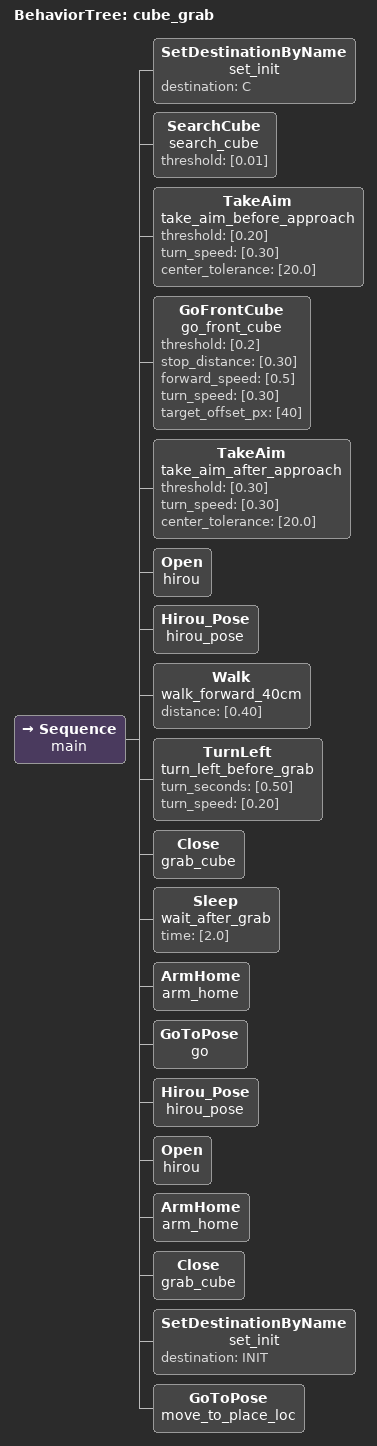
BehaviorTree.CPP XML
<root>
    <BehaviorTree ID="cube_grab">
        <Sequence name="main">

            <!-- 0. 位置指定 -->

            <SetDestinationByName name="set_init" destination="C"/>

            <!-- 1. キューブを探す -->
            <SearchCube
                name="search_cube"
                threshold="[0.01]"/>

            <!-- 2. キューブを画像中央に合わせる -->
            <TakeAim
                name="take_aim_before_approach"
                threshold="[0.20]"
                turn_speed="[0.30]"
                center_tolerance="[20.0]"/>

            <!-- 3. Depthで距離を測り、キューブの手前まで進む -->
            <GoFrontCube
                name="go_front_cube"
                threshold="[0.2]"
                stop_distance="[0.30]"
                forward_speed="[0.5]"
                turn_speed="[0.30]"
                target_offset_px="[40]"/>
            <!-- 4. 接近後、もう一度キューブを中央に合わせる -->
            <TakeAim
                name="take_aim_after_approach"
                threshold="[0.30]"
                turn_speed="[0.30]"
                center_tolerance="[20.0]"/>

            <!-- 5. アームを物をつかむ姿勢にする -->
            <Open name="hirou"/>
            <Hirou_Pose name="hirou_pose"/>

            <!-- 6. その姿勢のまま40cm前進する -->
            <Walk
                name="walk_forward_40cm"
                distance="[0.40]"/>

            <!-- 7. 少しだけ左へ旋回する -->
            <TurnLeft
                name="turn_left_before_grab"
                turn_seconds="[0.50]"
                turn_speed="[0.20]"/>

            <!-- 8. グリッパーを閉じてキューブをつかむ -->
            <Close name="grab_cube"/>

            <!-- 9. つかみ終わるまで待つ -->
            <Sleep
                name="wait_after_grab"
                time="[2.0]"/>

            <!-- 10. アームを初期姿勢へ戻す -->
            <ArmHome name="arm_home"/>

            <!-- 11. つかんだキューブを置く場所まで移動する -->

            <GoToPose name="go" />

            <!-- 12. 物を置く -->

            <Hirou_Pose name="hirou_pose"/>
            <Open name="hirou"/>

            <!-- 13. アームを初期姿勢へ戻す -->

            <ArmHome name="arm_home"/>
            <Close name="grab_cube"/>

            <!-- 14. 初期位置へ戻る -->

            <SetDestinationByName name="set_init" destination="INIT"/>
            <GoToPose name="move_to_place_loc"/>

        </Sequence>
    </BehaviorTree>
</root>
